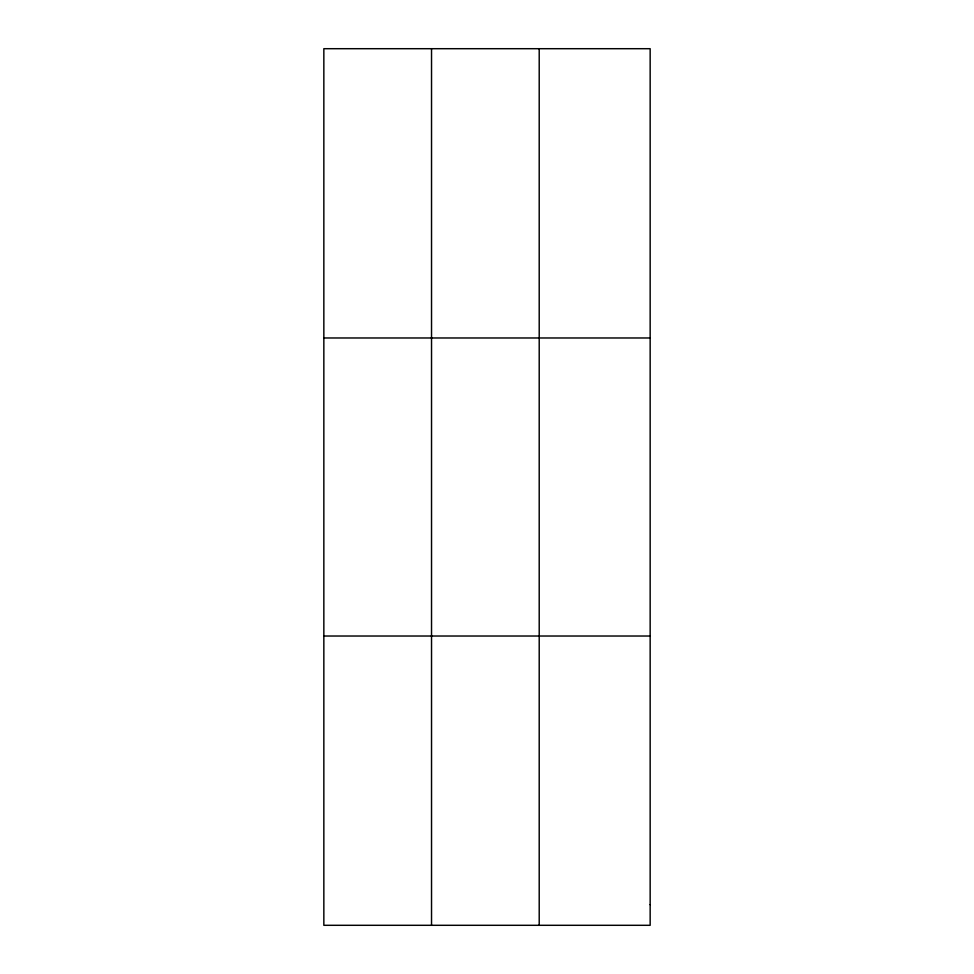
<?xml version="1.0" encoding="UTF-8"?>
<svg xmlns="http://www.w3.org/2000/svg" width="974" height="974" viewBox="0 0 974 974"><rect width="100%" height="100%" fill="white"/><g stroke="black" fill="none" stroke-linecap="round" stroke-linejoin="round"><path stroke-width="1.46" d="M431.531 925.3L431.531 48.7M539.206 925.3L539.206 48.7M323.843 337.978L650.157 337.978M323.843 636.022L650.157 636.022M650.157 904.639L650.157 925.3L323.843 925.3L323.843 48.7L650.157 48.7L650.157 904.639"/></g></svg>
